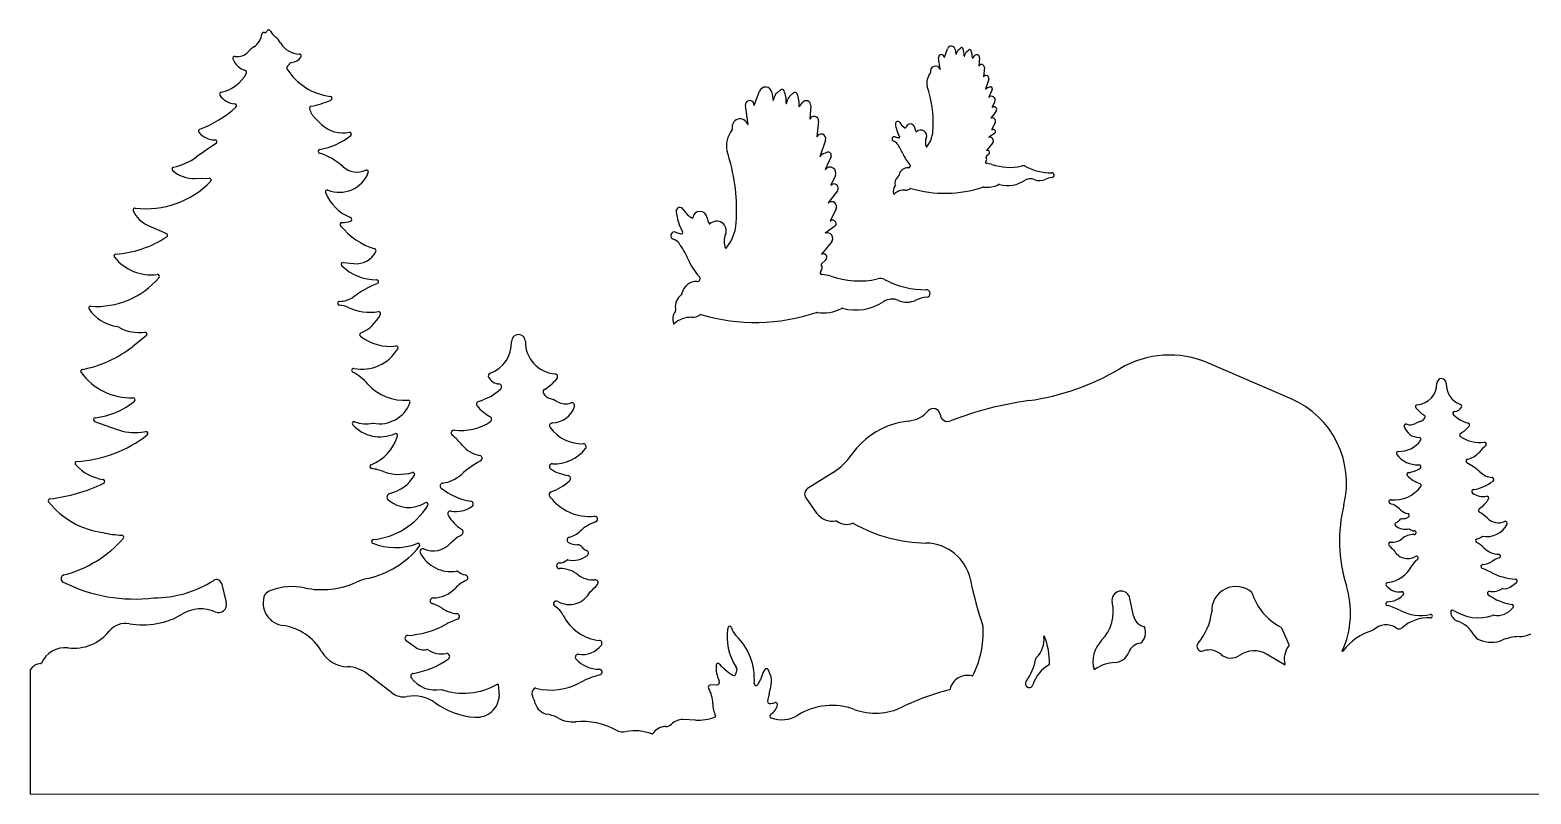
# Model space of a CAD drawing. Extents: x 5.3 to 30.8, y 0.1 to 6.4.
# Drawn here: x 5.29 to 17.55, y 0.12 to 6.36 of the extents above; entities that cross this region are included whole.
import ezdxf

# ---------------------------------------------------------------- set-up
doc = ezdxf.new("R2010")
doc.units = 0
doc.header["$MEASUREMENT"] = 0
doc.layers.add('APS_GEOMETRY', color=7, linetype='Continuous')

msp = doc.modelspace()

# ---------------------------------------------------------------- linework, layer by layer
at = {"layer": 'APS_GEOMETRY'}
for p, q in [((12.722129, 6.039486), (12.708939, 6.133849)), ((12.755322, 6.138524), (12.780844, 6.206961)), ((12.843801, 6.200995), (12.850203, 6.163243)), ((12.852657, 6.163045), (12.859004, 6.181604)), ((12.870735, 6.199241), (12.888958, 6.214225)), ((12.91944, 6.147699), (12.925939, 6.166705)), ((12.937247, 6.18302), (12.955469, 6.198004)), ((12.98757, 6.130631), (13.001416, 6.149411)), ((13.04251, 6.134176), (13.037536, 6.067743)), ((13.08213, 6.053655), (13.074006, 5.977539)), ((13.117967, 5.957706), (13.090251, 5.875749)), ((13.109132, 5.888856), (13.126752, 5.895253)), ((11.202008, 5.743832), (11.245288, 5.85989)), ((11.34602, 5.850345), (11.357099, 5.785013)), ((11.358572, 5.784894), (11.370344, 5.81932)), ((11.389115, 5.847539), (11.418271, 5.871513)), ((11.465553, 5.76072), (11.47744, 5.795481)), ((11.495533, 5.821586), (11.524689, 5.84556)), ((11.573321, 5.73406), (11.598204, 5.76781)), ((13.146408, 5.874217), (13.1182, 5.81038)), ((13.168256, 5.77643), (13.146134, 5.72989)), ((7.668885, 5.589378), (7.616076, 5.639459)), ((11.151898, 5.58797), (11.130241, 5.742911)), ((11.663955, 5.743435), (11.655547, 5.631159)), ((13.178844, 5.698205), (13.134497, 5.640468)), ((11.727346, 5.614601), (11.71371, 5.48685)), ((13.17177, 5.605605), (13.142928, 5.546881)), ((11.784686, 5.461083), (11.738418, 5.324268)), ((12.352854, 5.487102), (12.380074, 5.47786)), ((13.148949, 5.436149), (13.099091, 5.376287)), ((13.164655, 5.515219), (13.118855, 5.484044)), ((11.770549, 5.350922), (11.798742, 5.361158)), ((11.830191, 5.327501), (11.782633, 5.219874)), ((13.11952, 5.346139), (13.098194, 5.325994)), ((11.865147, 5.171041), (11.827177, 5.091158)), ((6.634788, 5.146079), (6.751397, 5.148043)), ((11.882089, 5.045882), (11.807479, 4.948744)), ((11.870771, 4.897722), (11.821977, 4.798377)), ((6.251739, 4.763029), (6.401839, 4.697177)), ((10.560505, 4.708116), (10.604056, 4.693329)), ((11.859387, 4.753104), (11.781146, 4.699847)), ((11.834257, 4.626591), (11.752692, 4.528661)), ((7.846158, 4.460196), (7.931449, 4.450855)), ((11.787169, 4.482576), (11.750867, 4.448284)), ((6.237941, 3.862044), (6.123556, 3.771902)), ((15.58733, 3.346492), (14.911514, 3.638301)), ((5.815712, 3.160825), (5.99263, 3.096337)), ((6.197436, 3.07335), (6.233529, 3.077921)), ((11.851701, 2.747337), (11.638771, 2.611665)), ((11.623972, 2.535059), (11.712021, 2.412204)), ((6.851333, 1.839388), (6.890822, 1.679855)), ((17.377266, 1.807052), (17.428314, 1.843008)), ((14.300593, 1.572134), (14.271604, 1.714494)), ((15.508161, 1.474701), (15.569806, 1.338121)), ((8.359745, 1.368955), (8.436316, 1.315021)), ((15.53266, 1.171256), (15.387085, 1.258194)), ((5.287907, 1.120365), (5.287907, 0.115349)), ((8.242879, 0.942284), (8.041675, 1.098131)), ((9.110534, 1.010756), (9.120367, 0.917578)), ((10.898083, 1.007245), (10.841093, 1.004612)), ((10.722568, 0.719319), (10.62129, 0.723303)), ((5.287907, 0.115349), (30.787907, 0.116349))]:
    msp.add_line(p, q, dxfattribs=at)
for centre, radius, start, end in [((7.035096, 6.345681), 0.147783, 303.488494, 353.028438), ((7.197296, 6.325847), 0.015625, 70.542138, 173.028438), ((7.207706, 6.355312), 0.015625, 250.542138, 340.61635), ((7.237185, 6.34494), 0.015625, 27.912148, 160.61635), ((7.389065, 6.425398), 0.15625, 207.912148, 232.532126), ((7.198966, 6.177369), 0.15625, 29.551192, 52.532126), ((7.489929, 6.342331), 0.178222, 209.551192, 269.238249), ((6.959939, 6.128961), 0.015625, 81.703445, 199.311404), ((6.9799, 6.265847), 0.122708, 261.703445, 317.475366), ((7.254581, 6.013931), 0.25, 123.488494, 137.475366), ((7.415764, 6.196687), 0.101919, 274.993394, 326.055076), ((7.487352, 6.1485), 0.015625, 326.055076, 89.238249), ((12.730978, 6.136929), 0.022253, 5.29609, 185.29609), ((12.730978, 6.136929), 0.022253, 185.29609, 187.957136), ((12.7543, 6.139091), 0.001169, 185.29609, 330.95335), ((12.811521, 6.195521), 0.032741, 9.625294, 159.548687), ((12.851455, 6.163456), 0.00127, 189.625294, 341.121261), ((12.893822, 6.171164), 0.03635, 129.429518, 163.308328), ((12.896143, 6.205486), 0.011314, 21.775872, 129.429518), ((12.761549, 6.151718), 0.15625, 358.642454, 21.775872), ((12.918624, 6.147996), 0.000868, 178.642454, 340.045579), ((12.960333, 6.154943), 0.03635, 129.429518, 161.121261), ((12.962655, 6.189265), 0.011314, 21.775872, 129.429518), ((12.828061, 6.135497), 0.15625, 358.642454, 21.775872), ((12.986109, 6.131752), 0.001842, 178.642454, 322.511414), ((13.01977, 6.135879), 0.022804, 355.717561, 143.599957), ((6.788697, 6.144949), 0.299768, 281.44534, 332.893446), ((7.083708, 6.172333), 0.146773, 199.311404, 254.983198), ((7.04163, 6.01548), 0.015625, 332.893446, 74.983198), ((7.399844, 6.051606), 0.015625, 127.561053, 211.887443), ((7.798645, 6.299717), 0.485307, 211.887443, 263.040446), ((7.328188, 6.144784), 0.101919, 307.561053, 326.313683), ((7.425995, 6.079589), 0.015625, 94.993394, 146.313683), ((12.744155, 5.926787), 0.131889, 141.612362, 192.396734), ((12.682281, 6.023819), 0.041633, 21.719329, 193.780437), ((12.636146, 6.012355), 0.005907, 321.612362, 15.187334), ((12.721523, 6.039451), 0.000607, 201.719329, 3.367777), ((13.038637, 6.06766), 0.001104, 175.717561, 338.951699), ((13.059492, 6.056071), 0.022766, 353.907742, 150.550743), ((11.294372, 5.841586), 0.052385, 9.625294, 159.548687), ((11.747199, 5.603522), 0.916878, 357.120251, 18.765199), ((13.075083, 5.977424), 0.001084, 173.907742, 337.446366), ((13.096001, 5.965135), 0.023188, 341.315349, 149.19862), ((13.121568, 5.854602), 0.036442, 109.954477, 145.592731), ((13.132093, 5.880543), 0.01565, 336.160285, 109.954477), ((6.851282, 5.835828), 0.015625, 101.44534, 214.113369), ((6.972804, 5.918146), 0.162404, 214.113369, 265.3967), ((7.456605, 6.418306), 0.692678, 280.480419, 294.553318), ((7.737948, 5.802476), 0.015625, 294.553318, 83.040446), ((11.165503, 5.74784), 0.035605, 354.031601, 174.031601), ((11.357851, 5.785141), 0.000762, 189.625294, 341.121261), ((11.426054, 5.802616), 0.05816, 129.429518, 163.308328), ((11.429768, 5.857531), 0.018102, 21.775872, 129.429518), ((11.214417, 5.771502), 0.25, 357.588212, 21.775872), ((11.532472, 5.776662), 0.05816, 129.429518, 161.121261), ((11.536186, 5.831578), 0.018102, 21.775872, 129.429518), ((11.320836, 5.745549), 0.25, 357.588212, 21.775872), ((11.627571, 5.746159), 0.036486, 355.717561, 143.599957), ((13.090902, 5.875529), 0.000687, 161.315349, 330.836529), ((13.11897, 5.81004), 0.000843, 156.160285, 323.330307), ((13.141378, 5.789205), 0.029759, 334.57727, 136.907256), ((6.342807, 6.421285), 0.933397, 290.798626, 312.134529), ((6.958516, 5.740691), 0.015625, 312.134529, 85.3967), ((7.585445, 5.72182), 0.015625, 100.480419, 193.936533), ((7.727646, 5.757107), 0.162139, 193.936533, 226.518998), ((11.165503, 5.74784), 0.035605, 174.031601, 187.957136), ((11.201487, 5.744078), 0.000576, 174.031601, 334.718762), ((11.464894, 5.760953), 0.000699, 177.588212, 340.555144), ((11.572118, 5.734965), 0.001505, 177.588212, 323.030181), ((11.691125, 5.618466), 0.036426, 353.907742, 159.9883), ((13.135273, 5.639872), 0.000979, 142.472582, 307.58919), ((13.148748, 5.616913), 0.02565, 333.841849, 120.134897), ((13.147175, 5.729395), 0.001153, 154.57727, 317.081164), ((13.161544, 5.711493), 0.021815, 322.472582, 128.312619), ((6.67979, 5.534107), 0.015625, 110.798626, 219.31351), ((6.799167, 5.631862), 0.16992, 219.31351, 269.775809), ((7.84419, 5.774234), 0.254762, 226.518998, 281.457667), ((7.897901, 5.509236), 0.015625, 307.830591, 101.457667), ((11.186586, 5.411612), 0.211023, 141.123635, 192.396734), ((11.087588, 5.566864), 0.066612, 18.27878, 195.328684), ((11.017843, 5.547655), 0.005731, 321.123635, 16.209304), ((11.151356, 5.587927), 0.000544, 198.27878, 4.51576), ((11.656233, 5.631107), 0.000688, 175.717561, 345.234317), ((12.374951, 5.59415), 0.019309, 28.480652, 186.262998), ((12.627563, 5.621873), 0.273438, 186.262998, 209.206117), ((12.483087, 5.652815), 0.103716, 208.480652, 243.433429), ((12.437954, 5.562554), 0.002799, 243.433429, 354.920157), ((12.477016, 5.556387), 0.036755, 6.94884, 170.732412), ((12.585191, 5.569571), 0.072221, 186.94884, 213.535335), ((12.527002, 5.531005), 0.002412, 213.535335, 317.384487), ((12.562775, 5.494691), 0.048566, 337.04641, 134.430965), ((12.43583, 5.549681), 0.227223, 320.932981, 1.961426), ((13.144192, 5.54626), 0.001409, 153.841849, 312.52516), ((13.154584, 5.530015), 0.017898, 304.242065, 121.829666), ((8.714775, 2.4989), 3.5, 123.030866, 126.193785), ((6.798441, 5.446319), 0.015625, 303.030866, 89.775809), ((7.550117, 5.957101), 0.582668, 280.274074, 307.830591), ((11.714382, 5.486778), 0.000675, 173.907742, 343.615047), ((11.749541, 5.472969), 0.037101, 341.315349, 158.464541), ((12.346817, 5.469323), 0.018776, 71.245228, 251.245228), ((12.346817, 5.469323), 0.018776, 251.245228, 252.118157), ((12.323021, 5.395567), 0.058724, 36.523551, 72.118157), ((12.057706, 5.199076), 0.388876, 22.884101, 36.523551), ((12.382446, 5.484847), 0.00738, 251.245228, 29.206117), ((12.689723, 5.440926), 0.089297, 157.04641, 202.186367), ((12.609854, 5.408354), 0.003041, 202.186367, 321.916896), ((13.119345, 5.483324), 0.00087, 124.242065, 290.994098), ((13.126805, 5.454593), 0.02882, 320.209327, 104.361237), ((6.356437, 5.721895), 0.493677, 282.041869, 306.193785), ((7.656827, 5.368402), 0.015625, 100.274074, 252.990008), ((7.505987, 4.875334), 0.5, 47.309609, 72.990008), ((9.591457, 4.894388), 1.467005, 357.120251, 18.765199), ((11.738824, 5.324131), 0.000429, 161.315349, 334.764972), ((11.790448, 5.296116), 0.058307, 109.954477, 151.488713), ((11.807287, 5.337622), 0.02504, 336.160285, 109.954477), ((12.708996, 5.473979), 0.318054, 202.884101, 222.376765), ((13.100147, 5.280693), 0.009766, 133.066272, 263.730424), ((13.076743, 5.305731), 0.024508, 313.066272, 31.679639), ((13.101997, 5.321968), 0.005538, 133.369068, 217.434605), ((13.099795, 5.3757), 0.000917, 140.209327, 302.818921), ((13.107462, 5.358903), 0.017558, 313.369068, 114.103596), ((6.46269, 5.2238), 0.015625, 102.041869, 229.297257), ((6.630199, 5.418527), 0.272487, 229.297257, 270.964965), ((7.814521, 5.287478), 0.253483, 248.47435, 338.568293), ((7.957998, 5.365339), 0.166648, 227.309609, 295.313166), ((8.035932, 5.200567), 0.015625, 338.568293, 115.313166), ((11.783113, 5.219661), 0.000526, 156.160285, 328.139501), ((11.822143, 5.191482), 0.047615, 334.57727, 144.127142), ((12.431372, 5.103551), 0.080014, 134.704127, 191.761223), ((12.36123, 5.174421), 0.019698, 314.704127, 326.283622), ((12.437208, 5.123594), 0.071714, 139.811246, 146.200787), ((12.369432, 5.180847), 0.017008, 319.811246, 342.725566), ((12.459291, 5.159685), 0.075361, 87.535853, 167.655509), ((12.463164, 5.249686), 0.014724, 267.535853, 42.376765), ((13.067332, 4.982008), 0.290716, 74.60375, 83.730424), ((13.288287, 5.668645), 0.431038, 250.515676, 282.718723), ((13.398169, 5.207383), 0.043465, 61.404383, 110.163895), ((13.624632, 5.62282), 0.429688, 241.404383, 271.030141), ((13.646573, 4.99844), 0.15625, 94.523982, 115.420134), ((13.632708, 5.173673), 0.019531, 274.523982, 91.030141), ((6.234671, 5.637821), 0.73861, 263.237717, 315.649449), ((6.751661, 5.13242), 0.015625, 315.649449, 90.964965), ((7.71578, 5.03714), 0.015625, 68.47435, 201.988458), ((8.041907, 5.168827), 0.367335, 201.988458, 248.334127), ((11.827826, 5.09085), 0.000718, 154.57727, 323.636996), ((11.854408, 5.067143), 0.034904, 322.472582, 138.161863), ((12.406179, 5.04262), 0.067815, 142.69906, 197.716315), ((12.42992, 4.926921), 0.125189, 87.891761, 131.508541), ((12.348762, 5.086362), 0.004365, 322.69906, 11.63269), ((12.437161, 5.123631), 0.071654, 267.891761, 306.009668), ((12.480483, 5.064046), 0.002015, 73.60666, 126.380151), ((12.758952, 6.010608), 0.984659, 253.60666, 288.375666), ((13.07578, 5.056836), 0.020359, 80.796565, 108.375666), ((13.108119, 5.268965), 0.194222, 261.388222, 297.363492), ((13.20343, 5.084805), 0.01314, 75.888756, 117.363492), ((13.271665, 5.352599), 0.26321, 255.695736, 303.177026), ((13.458453, 5.066907), 0.078125, 66.13213, 123.177026), ((13.533463, 5.236433), 0.107255, 246.13213, 295.420134), ((6.14586, 4.888833), 0.015625, 83.237717, 204.0275), ((10.59586, 4.879392), 0.030894, 28.480652, 186.262998), ((11.807963, 4.948372), 0.00061, 142.472582, 313.167261), ((11.833934, 4.915814), 0.04104, 333.841849, 128.511529), ((12.344669, 5.022971), 0.003243, 197.716315, 314.778752), ((6.346095, 4.978098), 0.234857, 204.0275, 246.311692), ((7.836102, 4.770778), 0.015625, 92.413533, 219.016817), ((7.823306, 5.074369), 0.288235, 272.413533, 286.453669), ((7.90052, 4.812922), 0.015625, 286.453669, 68.334127), ((11.00004, 4.92375), 0.4375, 186.262998, 209.206117), ((10.768878, 4.973258), 0.165945, 208.480652, 244.607344), ((10.698606, 4.825217), 0.002073, 244.607344, 356.016558), ((10.759164, 4.818972), 0.058807, 6.94884, 174.045023), ((10.932244, 4.840066), 0.115553, 186.94884, 213.932006), ((10.896379, 4.720259), 0.077706, 337.04641, 135.020836), ((10.693266, 4.808242), 0.363556, 320.460187, 1.961426), ((11.822764, 4.797991), 0.000876, 153.841849, 320.509472), ((11.843273, 4.776777), 0.028637, 124.242065, 133.834235), ((11.843273, 4.776777), 0.028637, 304.242065, 124.242065), ((5.925017, 5.396166), 0.870146, 274.138349, 303.411779), ((6.395561, 4.682868), 0.015625, 303.411779, 66.311692), ((8.277165, 5.128158), 0.583302, 219.016817, 252.677454), ((10.550846, 4.67967), 0.030041, 71.245228, 251.245228), ((10.607852, 4.704509), 0.011808, 251.245228, 29.206117), ((10.83904, 4.77736), 0.003219, 213.932006, 317.482945), ((11.099495, 4.634235), 0.142875, 157.04641, 203.389425), ((11.781452, 4.699399), 0.000543, 124.242065, 295.95983), ((11.798826, 4.656102), 0.046111, 320.209327, 111.816547), ((7.95115, 4.63075), 0.18097, 263.749934, 333.27647), ((8.098834, 4.556396), 0.015625, 333.27647, 72.677454), ((10.550846, 4.67967), 0.030041, 251.245228, 252.118157), ((10.512771, 4.56166), 0.093959, 36.523551, 72.118157), ((10.088269, 4.247275), 0.622202, 22.884101, 36.523551), ((10.971215, 4.578751), 0.00311, 203.389425, 321.072672), ((5.988939, 4.512705), 0.015625, 94.138349, 219.528591), ((6.280663, 4.753428), 0.393845, 219.528591, 276.851702), ((7.844457, 4.444664), 0.015625, 83.749934, 225.413528), ((8.113557, 4.717677), 0.398967, 225.413528, 270.815316), ((11.130332, 4.687119), 0.508886, 202.884101, 222.376765), ((11.718728, 4.417923), 0.039212, 313.066272, 36.063174), ((11.755054, 4.444377), 0.005726, 136.985592, 216.063174), ((11.753378, 4.528089), 0.000893, 140.209327, 306.618983), ((11.767878, 4.502998), 0.028093, 313.369068, 119.814225), ((5.830671, 4.771829), 0.670929, 266.028113, 319.573482), ((6.329513, 4.346882), 0.015625, 319.573482, 96.851702), ((8.119457, 4.303127), 0.015625, 292.467264, 90.815316), ((10.730804, 4.184249), 0.120577, 87.535853, 168.51083), ((10.737001, 4.328251), 0.023558, 267.535853, 42.376765), ((11.756173, 4.377862), 0.015625, 133.066272, 263.730424), ((11.70367, 3.899966), 0.465146, 74.60375, 83.730424), ((12.057198, 4.998585), 0.689661, 250.515676, 282.718723), ((12.233009, 4.260565), 0.069544, 61.404383, 110.163895), ((12.595349, 4.925264), 0.6875, 241.404383, 271.030141), ((7.8172, 4.329658), 0.1875, 269.895899, 305.962909), ((8.494561, 3.396081), 0.965923, 112.467264, 125.962909), ((10.686133, 4.094435), 0.128022, 134.614617, 191.850733), ((10.575793, 4.20627), 0.029083, 314.614617, 326.378316), ((10.695471, 4.126504), 0.114742, 138.113471, 146.300656), ((10.601849, 4.210467), 0.011016, 318.113471, 348.474624), ((12.630455, 3.926257), 0.25, 94.523982, 115.420134), ((12.608271, 4.206631), 0.03125, 274.523982, 91.030141), ((5.783115, 4.086924), 0.015625, 86.028113, 213.947794), ((6.040076, 4.259906), 0.325385, 213.947794, 261.502378), ((7.816831, 4.126534), 0.015625, 89.895899, 267.109495), ((7.806588, 3.923667), 0.1875, 64.655617, 87.109495), ((8.066156, 4.471689), 0.418885, 244.655617, 279.206035), ((8.135671, 4.042775), 0.015625, 333.828751, 99.206035), ((10.645825, 3.996946), 0.108504, 142.593449, 199.300476), ((10.554456, 4.066819), 0.00652, 322.593449, 11.730217), ((11.210262, 5.545726), 1.575454, 253.657575, 288.557505), ((11.715459, 4.040725), 0.012076, 80.46634, 108.335546), ((11.768929, 4.359097), 0.310755, 260.46634, 298.100997), ((11.920086, 4.076053), 0.010123, 75.151534, 118.197577), ((12.030602, 4.492911), 0.421136, 255.151534, 303.177026), ((12.329463, 4.035804), 0.125, 66.13213, 123.177026), ((12.449479, 4.307046), 0.171607, 246.13213, 295.420134), ((5.982759, 3.876279), 0.0625, 60.995499, 81.502378), ((6.182631, 4.23679), 0.349711, 240.995499, 277.176291), ((7.866049, 4.175278), 0.316047, 292.961601, 333.828751), ((10.546527, 3.962172), 0.003293, 199.300476, 314.40729), ((10.68381, 3.811826), 0.200302, 87.891761, 132.366682), ((10.695396, 4.126562), 0.114647, 267.891761, 305.310005), ((10.765248, 4.028071), 0.006101, 73.657575, 126.004291), ((6.228269, 3.874317), 0.015625, 308.240599, 97.176291), ((7.995438, 3.869885), 0.015625, 112.961601, 231.975129), ((8.227225, 4.166293), 0.3919, 231.975129, 277.1866), ((8.958079, 3.80258), 0.262817, 289.640345, 2.093612), ((9.277415, 3.814253), 0.056731, 179.31186, 182.093612), ((9.277415, 3.814253), 0.056731, 359.31186, 179.31186), ((9.595443, 3.810434), 0.26132, 179.31186, 265.644641), ((5.543277, 4.508231), 0.9375, 280.505091, 308.240599), ((7.996224, 3.932951), 0.345396, 259.439994, 328.769347), ((8.278207, 3.76197), 0.015625, 328.769347, 97.1866), ((14.595457, 2.906327), 0.797294, 66.645937, 120.701965), ((5.717053, 3.571082), 0.015625, 100.505091, 215.950225), ((6.111931, 3.857453), 0.503413, 215.950225, 272.050278), ((7.930061, 3.578045), 0.015625, 79.439994, 240.870592), ((7.679064, 3.127635), 0.5, 42.643671, 60.870592), ((9.054294, 3.532979), 0.023438, 109.640345, 206.95987), ((13.167236, 5.311537), 2, 277.952881, 300.701965), ((8.35106, 3.746513), 0.413559, 222.643671, 273.410308), ((9.123099, 3.567976), 0.100631, 206.95987, 266.822827), ((9.116222, 3.444098), 0.023437, 313.388529, 86.822827), ((9.296132, 3.745802), 0.377279, 300.874932, 321.699851), ((9.573818, 3.526498), 0.023437, 321.699851, 85.644641), ((16.604515, 3.470661), 0.174214, 274.355359, 0.68814), ((16.816534, 3.473207), 0.037821, 177.906388, 180.68814), ((16.816534, 3.473207), 0.037821, 357.906388, 177.906388), ((17.029424, 3.465425), 0.175211, 177.906388, 250.359655), ((5.755048, 3.791064), 0.603464, 276.121259, 309.69492), ((6.1305, 3.338748), 0.015625, 309.69492, 92.050278), ((8.142843, 3.407945), 0.266049, 258.811937, 338.972595), ((8.376591, 3.318089), 0.015625, 338.972595, 93.410308), ((8.957607, 3.301991), 0.023437, 105.649558, 218.700876), ((8.834227, 3.742419), 0.433946, 285.649558, 313.388529), ((9.501766, 3.401871), 0.023437, 120.874932, 211.266346), ((9.564382, 3.439892), 0.096692, 211.266346, 251.856645), ((9.417499, 2.991652), 0.375, 61.601368, 71.856645), ((9.661366, 3.4427), 0.137753, 241.601368, 288.534512), ((9.712604, 3.289871), 0.023437, 341.598941, 108.534512), ((13.84363, 0.469857), 2.888699, 97.952881, 111.07121), ((15.290021, 2.657938), 0.75, 346.207794, 66.645937), ((5.821063, 3.175505), 0.015625, 96.121259, 249.972835), ((9.20138, 3.497296), 0.335798, 218.700876, 242.371967), ((9.034792, 3.179022), 0.023438, 304.02352, 62.371967), ((9.548575, 3.344439), 0.196305, 271.541071, 341.598941), ((12.435925, 3.412119), 0.25, 276.098756, 318.88076), ((12.665708, 3.211531), 0.055018, 5.954549, 138.88076), ((12.782592, 3.223722), 0.0625, 185.954549, 291.07121), ((16.618932, 3.28137), 0.015625, 94.355359, 218.300149), ((16.804056, 3.427573), 0.251519, 218.300149, 239.125068), ((16.625223, 3.223633), 0.064461, 288.143355, 328.733654), ((16.666966, 3.198286), 0.015625, 328.733654, 59.125068), ((16.923996, 3.226437), 0.015625, 93.177173, 226.611471), ((17.111992, 3.425318), 0.289297, 226.611471, 254.350442), ((16.919411, 3.309022), 0.067088, 273.177173, 333.04013), ((16.965281, 3.285691), 0.015625, 333.04013, 70.359655), ((6.142459, 3.507382), 0.4375, 249.972835, 277.21897), ((6.235493, 3.06242), 0.015625, 308.085716, 97.21897), ((7.935188, 3.143751), 0.015625, 67.593515, 222.484026), ((8.146116, 3.336923), 0.301643, 222.484026, 293.700301), ((8.031684, 3.377793), 0.237529, 247.593515, 283.545601), ((8.089455, 3.138002), 0.009123, 78.837787, 103.545601), ((8.750942, 3.067547), 0.023437, 82.340295, 229.252252), ((8.810596, 3.511111), 0.42412, 262.340295, 304.02352), ((9.554485, 3.124776), 0.023438, 91.541071, 216.286799), ((9.79847, 3.303915), 0.326125, 216.286799, 271.452716), ((12.531814, 2.514686), 0.652542, 96.098756, 145.408148), ((16.526408, 3.123619), 0.015625, 71.465488, 198.401059), ((16.63576, 3.159997), 0.13087, 198.401059, 268.458929), ((16.560567, 3.225505), 0.091835, 251.465488, 298.398632), ((16.723145, 2.924806), 0.25, 108.143355, 118.398632), ((16.867224, 3.261902), 0.223865, 297.628033, 321.299124), ((17.029739, 3.131699), 0.015625, 321.299124, 74.350442), ((5.615108, 3.854033), 1.021373, 273.093109, 308.085716), ((7.937267, 3.146531), 0.366584, 291.912735, 343.425151), ((8.273643, 3.046413), 0.015625, 343.425151, 113.700301), ((8.246096, 2.481598), 0.75, 40.306553, 49.252252), ((9.011917, 3.131212), 0.254231, 220.306553, 258.595163), ((9.807332, 2.954465), 0.023438, 322.415774, 91.452716), ((16.469163, 3.132981), 0.217416, 268.547284, 323.713201), ((16.63182, 3.013556), 0.015625, 323.713201, 88.458929), ((16.978283, 3.049719), 0.015625, 117.628033, 235.97648), ((17.127746, 3.271112), 0.282747, 235.97648, 277.659705), ((17.50408, 2.58477), 0.5, 130.747748, 139.693447), ((17.167516, 2.975403), 0.015625, 310.747748, 97.659705), ((5.671063, 2.818546), 0.015625, 93.093109, 222.5285), ((9.316863, 2.1744), 0.75, 117.727241, 132.434949), ((8.957011, 2.859026), 0.023437, 297.727241, 78.595163), ((9.569559, 3.137471), 0.323484, 267.300813, 322.415774), ((11.583022, 3.169014), 0.5, 302.503951, 325.408148), ((16.463255, 2.900015), 0.015625, 88.547284, 217.584226), ((16.621771, 3.022019), 0.215656, 217.584226, 272.699187), ((17.030137, 2.836389), 0.015625, 101.404837, 242.272759), ((16.790235, 2.379972), 0.5, 47.565051, 62.272759), ((16.993532, 3.017846), 0.169487, 281.404837, 319.693447), ((5.951732, 3.075989), 0.396482, 222.5285, 260.333879), ((8.079905, 2.791935), 0.015625, 111.912735, 261.241675), ((8.001393, 2.282323), 0.5, 69.668707, 81.241675), ((8.303152, 3.096716), 0.368502, 249.668707, 286.785245), ((8.155908, 2.879378), 0.314423, 283.037537, 329.773183), ((8.414082, 2.728955), 0.015625, 329.773183, 106.785245), ((8.62187, 2.934583), 0.279996, 277.242265, 312.434949), ((9.553221, 2.790935), 0.023437, 87.300813, 238.616208), ((9.749569, 3.112809), 0.400473, 238.616208, 260.430101), ((9.679094, 2.694798), 0.023438, 313.875905, 80.430101), ((16.548748, 2.726904), 0.015625, 99.569899, 226.124095), ((16.731945, 2.917434), 0.279941, 226.124095, 250.713635), ((16.501764, 3.005578), 0.266982, 279.569899, 301.383792), ((16.632663, 2.790995), 0.015625, 301.383792, 92.699187), ((17.253564, 2.88676), 0.186664, 227.565051, 262.757735), ((17.228062, 2.686085), 0.015625, 308.222858, 82.757735), ((5.305425, 3.851019), 1.330347, 276.265671, 296.037594), ((5.882536, 2.669733), 0.015625, 296.037594, 80.333879), ((8.660122, 2.63357), 0.023438, 97.242265, 231.777142), ((8.968504, 3.025132), 0.521855, 231.777142, 261.192084), ((9.550732, 2.562126), 0.023437, 109.286365, 216.435034), ((9.404299, 2.980593), 0.419911, 289.286365, 313.875905), ((11.667641, 2.566356), 0.053725, 122.503951, 215.628846), ((16.429179, 2.789894), 0.27061, 264.527173, 323.564966), ((16.634322, 2.638455), 0.015625, 323.564966, 70.713635), ((17.078139, 2.587885), 0.015625, 98.807916, 234.967023), ((17.157874, 2.701619), 0.154525, 234.967023, 279.489864), ((17.022474, 2.947126), 0.347903, 278.807916, 308.222858), ((5.452323, 2.513086), 0.015626, 96.265671, 218.294454), ((5.968883, 2.920959), 0.673801, 218.294454, 262.741699), ((8.031231, 2.786152), 0.594291, 275.773776, 328.244646), ((8.233888, 2.542615), 0.03125, 103.037537, 229.655589), ((8.380922, 2.715719), 0.258371, 229.655589, 301.301105), ((8.523273, 2.481604), 0.015625, 328.244646, 121.301105), ((8.765405, 2.656871), 0.231788, 260.510136, 305.032977), ((8.885008, 2.486269), 0.023437, 305.032977, 81.192084), ((9.858447, 2.789283), 0.405915, 216.435034, 275.472827), ((17.213704, 2.185713), 1.230797, 166.207794, 197.318365), ((16.40188, 2.504964), 0.015625, 84.527173, 251.512974), ((16.32706, 2.281183), 0.220332, 45.855882, 71.512974), ((17.003336, 2.640614), 0.227166, 302.821667, 329.67211), ((17.185927, 2.533797), 0.015625, 329.67211, 99.489864), ((8.723325, 2.405139), 0.023438, 80.510136, 210.32789), ((8.997212, 2.565364), 0.340748, 210.32789, 237.178333), ((10.011625, 2.026218), 0.330497, 108.487026, 134.144118), ((9.899396, 2.361888), 0.023438, 288.487026, 95.472827), ((11.841129, 2.504734), 0.158841, 215.628846, 280.219919), ((11.870947, 2.339342), 0.009218, 53.536092, 100.219919), ((11.959507, 2.459578), 0.140113, 233.63233, 290.047902), ((16.451172, 2.319958), 0.015625, 107.177737, 231.102941), ((16.433352, 2.377602), 0.044711, 287.177737, 325.278643), ((16.495787, 2.334336), 0.03125, 88.747688, 145.278643), ((16.567572, 2.52899), 0.125, 225.855882, 257.214896), ((16.49841, 2.454339), 0.088782, 268.747688, 301.332695), ((16.536452, 2.391851), 0.015625, 301.332695, 77.214896), ((17.136526, 2.434115), 0.018561, 122.821667, 241.727301), ((17.009317, 2.197593), 0.25, 44.101887, 61.727301), ((17.281169, 2.461053), 0.128569, 224.101887, 292.948966), ((17.337392, 2.328271), 0.015625, 333.230661, 112.948966), ((6.050087, 2.905506), 0.673801, 255.708269, 269.027785), ((6.038389, 2.216179), 0.015625, 318.892879, 89.027785), ((8.98824, 1.900832), 0.375, 118.272699, 135.898113), ((8.797427, 2.255616), 0.027841, 298.272699, 57.178333), ((9.697537, 2.19222), 0.023437, 102.785104, 238.667305), ((9.650858, 2.397928), 0.1875, 282.785104, 314.144118), ((12.010545, 2.320027), 0.008479, 60.29665, 110.771089), ((12.620371, 3.38902), 1.222225, 240.29665, 269.295104), ((16.519851, 2.405082), 0.125, 231.102941, 284.517011), ((16.588839, 2.081052), 0.154652, 88.546166, 128.821808), ((16.592404, 2.324941), 0.058046, 224.754926, 270.586953), ((16.593159, 2.251274), 0.015625, 268.546166, 88.546166), ((16.593159, 2.251274), 0.015625, 88.546166, 90.586953), ((17.090653, 2.288292), 0.088694, 279.895137, 312.585368), ((17.186162, 2.404562), 0.185008, 258.940095, 333.230661), ((5.322997, 2.840412), 0.965073, 284.509197, 318.892879), ((7.875513, 2.623974), 0.765827, 282.87669, 320.585837), ((8.092589, 2.17933), 0.015625, 95.773776, 248.309028), ((8.271457, 2.62901), 0.499573, 248.309028, 290.882652), ((8.455102, 2.147654), 0.015625, 320.585837, 110.882652), ((8.496128, 2.09685), 0.023437, 67.051034, 206.769339), ((8.722972, 2.211285), 0.277512, 206.769339, 280.027594), ((8.580462, 2.296022), 0.192854, 247.051034, 315.898113), ((9.7546, 2.285951), 0.133173, 238.667305, 271.252312), ((9.758535, 2.105947), 0.046875, 34.721357, 91.252312), ((9.852187, 2.170846), 0.067067, 214.721357, 252.822263), ((9.825458, 2.084379), 0.023438, 308.897059, 72.822263), ((12.600722, 1.791915), 0.375, 11.819125, 89.295104), ((16.398938, 2.159062), 0.015625, 84.046026, 219.231443), ((16.580484, 2.307294), 0.25, 219.231443, 232.165405), ((16.413525, 2.298929), 0.125, 264.046026, 308.821808), ((16.539449, 2.164723), 0.125, 206.040243, 300.350759), ((17.10858, 2.185525), 0.015625, 99.895137, 244.067809), ((17.008422, 1.979552), 0.213409, 43.990894, 64.067809), ((17.285249, 2.246796), 0.171368, 223.990894, 269.092214), ((9.612477, 1.981354), 0.023437, 89.413047, 269.413047), ((9.613609, 2.091855), 0.087069, 269.413047, 312.612878), ((9.677675, 2.022216), 0.007556, 77.408059, 132.612878), ((9.722439, 2.212065), 0.1875, 256.705299, 308.897059), ((16.34953, 2.092849), 0.25, 276.030543, 333.165824), ((16.684148, 1.92357), 0.125, 121.579486, 153.165824), ((16.610506, 2.043371), 0.015625, 301.579486, 120.350759), ((17.153619, 1.974575), 0.015625, 95.630212, 249.632943), ((17.135185, 2.161563), 0.17227, 275.630212, 304.354763), ((17.338209, 1.864552), 0.1875, 105.980456, 124.354763), ((17.282287, 2.059827), 0.015625, 285.980456, 89.092214), ((5.572611, 1.875864), 0.03125, 104.509197, 243.217302), ((6.141708, 3.00333), 1.294204, 243.217302, 277.002678), ((6.299492, 2.625474), 0.906693, 270, 302.589708), ((6.810886, 1.825513), 0.04276, 18.933874, 122.589708), ((7.669971, 2.477879), 0.692189, 258.250879, 294.143671), ((8.157607, 1.389979), 0.5, 102.87669, 114.143671), ((8.989583, 1.573771), 0.320113, 115.932191, 136.009106), ((8.77311, 1.927739), 0.010432, 49.008716, 100.027594), ((8.866236, 2.036881), 0.133041, 229.567953, 260.104863), ((8.839346, 1.882731), 0.023438, 295.932191, 80.104863), ((9.612477, 1.981354), 0.023437, 269.413047, 271.453834), ((9.618957, 1.726021), 0.231978, 51.178192, 91.453834), ((9.881928, 2.052836), 0.1875, 231.178192, 275.953974), ((9.903809, 1.843036), 0.023437, 320.768557, 95.953974), ((16.368909, 2.580443), 3.474807, 191.819125, 198.327508), ((16.377436, 1.828694), 0.015625, 96.030543, 217.528814), ((16.947841, 1.420278), 0.575637, 62.039983, 69.632943), ((17.452158, 2.37036), 0.5, 242.039983, 266.348147), ((17.419316, 1.855782), 0.015625, 305.159366, 86.348147), ((7.376646, 1.676588), 0.185044, 157.543215, 265.007379), ((7.29641, 1.66419), 0.123057, 110.303907, 137.533953), ((7.427209, 1.310668), 0.5, 78.250879, 110.303907), ((8.578786, 1.694184), 0.023438, 90.907786, 254.019544), ((8.574342, 1.974637), 0.257051, 270.907786, 316.009106), ((9.693042, 1.851527), 0.1875, 239.649241, 333.959757), ((9.631489, 2.065383), 0.375, 307.834595, 320.768557), ((14.198769, 1.699663), 0.07433, 11.5097, 191.5097), ((15.137387, 1.612658), 0.198998, 49.392194, 183.318419), ((15.720901, 1.900575), 0.474165, 196.773751, 242.812662), ((15.322706, 1.596068), 0.75, 335.46797, 17.318365), ((16.470532, 1.900204), 0.133015, 217.528814, 278.175678), ((16.375909, 1.860961), 0.173865, 270.302541, 317.016293), ((16.49167, 1.753074), 0.015625, 317.016293, 98.175678), ((17.206601, 1.756951), 0.015625, 80.742439, 234.22836), ((17.463338, 2.113297), 0.454825, 234.22836, 260.780911), ((17.232139, 1.913628), 0.14312, 260.742439, 302.462956), ((17.315461, 1.782652), 0.012113, 77.904808, 122.462956), ((17.332984, 1.869921), 0.076899, 258.763576, 305.159366), ((6.683132, 1.340771), 0.288113, 66.009534, 121.119902), ((6.827004, 1.664058), 0.065743, 246.009534, 13.902953), ((8.494902, 1.401271), 0.28125, 55.645237, 74.019544), ((8.799438, 1.846788), 0.258405, 235.645237, 264.369788), ((9.586457, 1.669499), 0.023438, 59.649241, 238.420514), ((9.475993, 1.489798), 0.1875, 26.834176, 58.420514), ((13.798966, 1.606429), 0.336199, 315.771859, 13.126798), ((14.198769, 1.699663), 0.07433, 191.5097, 193.126798), ((14.462835, 1.659569), 0.479461, 319.648685, 353.000232), ((16.37691, 1.671473), 0.015625, 90.302541, 255.314796), ((16.246195, 1.172692), 0.5, 61.964107, 75.314796), ((16.642184, 1.916314), 0.342485, 241.964107, 283.636036), ((16.906212, 1.603577), 0.015625, 56.560941, 183.089783), ((16.973807, 1.607225), 0.083318, 183.089783, 250.657877), ((17.116003, 1.92127), 0.365086, 236.560941, 288.675935), ((17.269094, 1.738432), 0.164429, 260.712352, 323.021266), ((17.387968, 1.648924), 0.015625, 323.021266, 80.780911), ((6.068697, 1.337952), 0.172361, 79.704369, 141.06917), ((6.211207, 2.122475), 0.625, 259.704369, 301.119902), ((7.291045, 1.0603), 0.4375, 30.109237, 80.859809), ((8.323978, 2.159983), 0.75, 273.651853, 297.960017), ((9.080455, 0.734859), 0.863455, 110.367057, 117.960017), ((8.771787, 1.566305), 0.023438, 290.367057, 84.369788), ((9.977921, 1.743716), 0.375, 206.834176, 263.969457), ((11.429616, 1.399325), 0.448343, 170.353028, 213.599496), ((11.003017, 1.471839), 0.015625, 11.887284, 170.353028), ((11.140626, 1.500806), 0.125, 191.887284, 225.674686), ((12.282948, 1.442283), 0.790579, 333.050367, 2.383355), ((13.030412, 1.473394), 0.042468, 2.383355, 19.824536), ((14.41357, 1.59514), 0.115295, 191.5097, 256.338306), ((14.281259, 1.437749), 0.117709, 309.716284, 20.255242), ((14.384863, 1.475982), 0.007275, 20.255242, 78.305653), ((15.500375, 1.471186), 0.008542, 24.291842, 62.993881), ((16.363887, 1.346745), 0.15093, 55.559076, 134.779475), ((16.469517, 1.500776), 0.035841, 235.559076, 311.735061), ((16.705604, 1.236124), 0.318811, 86.423294, 131.735061), ((16.726417, 1.569093), 0.014807, 86.423294, 103.636036), ((16.726417, 1.569093), 0.014807, 266.423294, 86.423294), ((16.863409, 1.29272), 0.25, 29.124642, 70.657877), ((17.239216, 1.55675), 0.019694, 80.234024, 108.675935), ((5.642902, 1.681904), 0.375, 263.243891, 321.06917), ((8.373241, 1.388116), 0.023438, 93.651853, 234.840634), ((9.936062, 1.347484), 0.023438, 322.471186, 83.969457), ((10.703919, 1.053691), 0.5, 356.104335, 45.674686), ((13.373607, 1.374499), 0.196042, 312.822409, 8.071975), ((13.571151, 1.402515), 0.003478, 28.642225, 188.071975), ((12.989277, 1.183986), 0.625, 359.272571, 20.628862), ((14.219018, 1.197544), 0.25, 135.771859, 195.235457), ((14.859155, 1.322854), 0.040584, 139.648685, 289.616492), ((16.386035, 1.005701), 0.466224, 105.993667, 143.709995), ((17.161172, 1.458621), 0.090861, 209.124642, 248.073824), ((17.220597, 1.606249), 0.25, 248.073824, 291.545245), ((17.45993, 1.00007), 0.401716, 91.831719, 111.545245), ((17.439099, 1.651453), 0.25, 271.831719, 295.452138), ((5.574034, 1.100574), 0.210395, 83.243891, 156.18297), ((7.885781, 1.405185), 0.25, 210.109237, 268.763011), ((8.50274, 1.409325), 0.115349, 234.840634, 283.471654), ((8.531236, 1.290546), 0.0068, 56.336043, 103.815882), ((8.654007, 1.474885), 0.21468, 236.336043, 279.257561), ((8.692314, 1.239869), 0.023437, 305.77164, 99.257561), ((9.764711, 1.234053), 0.023438, 81.824322, 222.983707), ((9.796418, 1.454748), 0.199523, 261.824322, 322.471186), ((13.51661, 1.220044), 0.014448, 132.424765, 170.530905), ((14.143913, 1.315465), 0.125, 273.004773, 340.344584), ((14.367044, 1.235769), 0.111937, 95.418501, 160.344584), ((14.920043, 1.152017), 0.140778, 48.611742, 109.616492), ((15.095764, 1.351417), 0.125, 228.611742, 305.388531), ((15.284275, 1.086044), 0.200514, 59.153879, 125.388531), ((15.719858, 1.216095), 0.188948, 143.07592, 193.013267), ((15.562001, 1.334721), 0.008514, 323.07592, 23.534756), ((16.007767, 1.283405), 0.003038, 155.46797, 324.624794), ((5.304357, 1.120365), 0.01645, 146.187655, 180), ((5.133526, 1.231773), 0.1875, 326.951083, 328.796859), ((5.376188, 1.084794), 0.096204, 90.95033, 148.796859), ((5.374463, 1.188786), 0.007803, 270.95033, 335.378269), ((7.87449, 0.882289), 0.273018, 52.239694, 88.763011), ((8.307208, 1.774389), 0.682238, 279.219089, 305.77164), ((9.938352, 1.395884), 0.260798, 222.983707, 269.697459), ((9.936851, 1.111652), 0.023438, 284.685204, 89.697459), ((11.140677, 1.149446), 0.25, 175.649225, 206.313763), ((10.906977, 1.167227), 0.015625, 41.880655, 175.649225), ((11.290879, 1.511448), 0.5, 221.880655, 238.43536), ((10.822286, 1.195609), 0.25, 335.432109, 342.388345), ((11.025768, 1.131015), 0.036511, 342.388345, 33.599496), ((11.38654, 1.054231), 0.125, 140.352044, 171.338284), ((11.302324, 1.12402), 0.015625, 32.162873, 140.352044), ((11.158859, 1.033805), 0.185098, 338.982995, 32.162873), ((13.077534, 1.293276), 0.430693, 323.28541, 350.530905), ((13.751463, 0.921503), 0.286571, 119.223015, 162.536152), ((13.609006, 1.176158), 0.005221, 299.223015, 358.835278), ((13.979147, 1.132213), 0.001391, 195.235457, 305.907101), ((14.167383, 0.868336), 0.322745, 93.004773, 125.500304), ((15.533732, 1.17305), 0.002091, 239.153879, 13.767358), ((8.420264, 1.077828), 0.023438, 99.219089, 216.978734), ((8.598575, 1.212091), 0.246644, 216.978734, 281.029909), ((8.828211, 1.486347), 0.54763, 250.539378, 300.328753), ((9.106694, 1.01033), 0.003864, 6.337089, 120.328753), ((9.53894, 1.478914), 0.513728, 256.363964, 298.035893), ((10.132923, 0.36348), 0.75, 104.685204, 118.035893), ((10.841814, 0.989004), 0.015625, 92.645102, 211.034863), ((10.614212, 0.852058), 0.25, 0.589427, 31.034863), ((10.897078, 1.02898), 0.021758, 272.645102, 26.313763), ((11.036639, 1.097615), 0.014309, 238.43536, 335.432109), ((11.218352, 1.018659), 0.015625, 176.104335, 338.718455), ((11.349388, 0.967619), 0.125, 142.227514, 158.718455), ((11.201179, 1.082468), 0.0625, 322.227514, 351.338284), ((12.944157, 0.940203), 0.145309, 75.485204, 166.677802), ((12.982147, 1.086941), 0.006267, 255.485204, 331.885655), ((13.448045, 1.016959), 0.031508, 143.28541, 323.28541), ((13.448045, 1.016959), 0.031508, 323.28541, 342.536152), ((8.338561, 1.065812), 0.15625, 232.239694, 280.438396), ((8.421384, 0.616241), 0.300887, 54.140822, 100.438396), ((8.963764, 1.366635), 0.625, 234.140822, 266.421361), ((8.936258, 0.926835), 0.184341, 266.421361, 357.121668), ((9.437795, 0.93841), 0.05125, 129.719769, 205.050793), ((9.021787, 0.743973), 0.407955, 15.769003, 25.050793), ((9.411834, 0.969659), 0.010624, 97.959534, 129.719769), ((9.412591, 0.958082), 0.022211, 76.363964, 95.758039), ((11.326898, 0.871945), 0.015625, 156.018898, 266.455807), ((11.198411, 0.9291), 0.125, 336.018898, 358.507665), ((11.448327, 0.92259), 0.125, 158.982995, 178.507665), ((11.333659, 0.981111), 0.125, 266.455807, 288.236054), ((11.377665, 0.847549), 0.015625, 347.136189, 108.236054), ((13.293149, -0.980547), 2.010346, 104.292699, 115.976838), ((12.794843, 0.975428), 0.008105, 284.292699, 347.590568), ((9.534398, 0.889804), 0.125, 196.243584, 259.992539), ((9.460516, 0.471117), 0.300156, 61.621112, 79.992539), ((10.738574, 1.126199), 0.407194, 267.747221, 290.88509), ((11.114186, 0.857202), 0.25, 180.589427, 204.540866), ((10.881753, 0.750957), 0.005565, 290.88509, 25.649623), ((11.345496, 0.752606), 0.015625, 121.97155, 249.569004), ((11.271035, 0.8719), 0.125, 301.97155, 347.136189), ((11.427311, 0.972237), 0.25, 249.569004, 301.976773), ((11.837869, 0.314615), 0.525258, 69.698199, 121.976773), ((12.193598, 1.276182), 0.5, 249.698199, 295.976838), ((9.722005, 0.955157), 0.25, 241.621112, 275.121018), ((9.796583, 0.122974), 0.585518, 61.639575, 95.121018), ((10.134091, 0.748213), 0.125, 241.639575, 280.867992), ((10.228763, 0.255107), 0.377112, 68.581519, 100.867992), ((10.47928, 0.54166), 0.125, 89.175467, 147.624477), ((10.481978, 0.729141), 0.0625, 269.175467, 315.790504), ((10.616377, 0.5984), 0.125, 87.747221, 135.790504), ((10.368647, 0.61171), 0.005946, 248.581519, 328.387678)]:
    msp.add_arc(centre, radius, start, end, dxfattribs=at)

doc.saveas('drawing.dxf')
